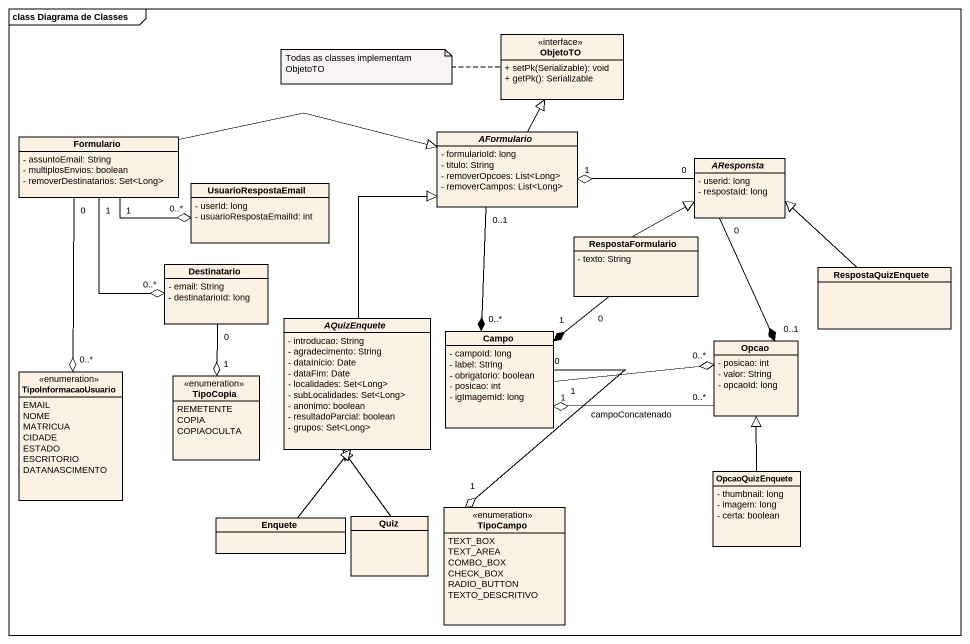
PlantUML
@startuml
mainframe class Diagrama de Classes
hide circle
hide empty members
skinparam classAttributeIconSize 0
class ObjetoTO <<interface>> {
  + setPk(Serializable): void
  + getPk(): Serializable
}
class Formulario {
  - assuntoEmail: String
  - multiplosEnvios: boolean
  - removerDestinatarios: Set<Long>
}
abstract class AFormulario {
  - formularioId: long
  - titulo: String
  - removerOpcoes: List<Long>
  - removerCampos: List<Long>
}
class UsuarioRespostaEmail {
  - userId: long
  - usuarioRespostaEmailId: int
}
abstract class AResponsta {
  - userid: long
  - respostaId: long
}
class Destinatario {
  - email: String
  - destinatarioId: long
}
class RespostaFormulario {
  - texto: String
}
class RespostaQuizEnquete
abstract class AQuizEnquete {
  - introducao: String
  - agradecimento: String
  - dataInicio: Date
  - dataFim: Date
  - localidades: Set<Long>
  - subLocalidades: Set<Long>
  - anonimo: boolean
  - resultadoParcial: boolean
  - grupos: Set<Long>
}
class Campo {
  - campoId: long
  - label: String
  - obrigatorio: boolean
  - posicao: int
  - igImagemId: long
}
class Opcao {
  - posicao: int
  - valor: String
  - opcaoId: long
}
enum TipoInformacaoUsuario {
  EMAIL
  NOME
  MATRICUA
  CIDADE
  ESTADO
  ESCRITORIO
  DATANASCIMENTO
}
enum TipoCopia {
  REMETENTE
  COPIA
  COPIAOCULTA
}
class OpcaoQuizEnquete {
  - thumbnail: long
  - imagem: long
  - certa: boolean
}
class Enquete
class Quiz
enum TipoCampo {
  TEXT_BOX
  TEXT_AREA
  COMBO_BOX
  CHECK_BOX
  RADIO_BUTTON
  TEXTO_DESCRITIVO
}
Formulario -right-|> AFormulario
Formulario "1" -right-o "0..*" UsuarioRespostaEmail
Formulario "1" --o "0..*" Destinatario
Formulario "0" --o "0..*" TipoInformacaoUsuario
AFormulario -up-|> ObjetoTO
AFormulario "0..1" --* "0..*" Campo
AResponsta "0" -left-o "1" AFormulario
AResponsta "0" --* "0..1" Opcao
Destinatario "0" --o "1" TipoCopia
RespostaFormulario -up-|> AResponsta
RespostaFormulario "0" --* "1" Campo
RespostaQuizEnquete -up-|> AResponsta
AQuizEnquete -up-|> AFormulario
Campo "1" -right-o "0..*" Opcao
Campo "0" --o "1" TipoCampo
Opcao "0..*" -left-o "1" Campo : campoConcatenado
OpcaoQuizEnquete -up-|> Opcao
Enquete -up-|> AQuizEnquete
Quiz -up-|> AQuizEnquete
note left of ObjetoTO : Todas as classes implementam ObjetoTO
@enduml
